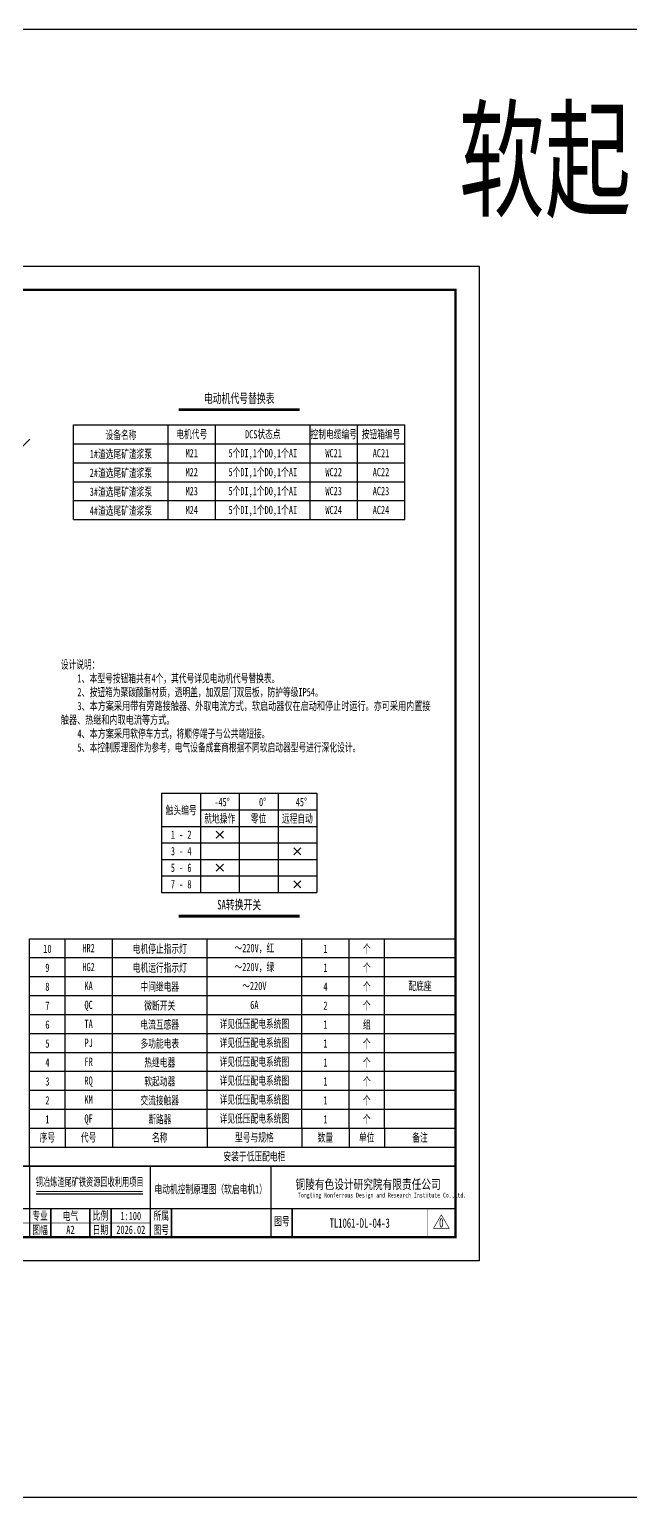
# Model space of a CAD drawing. Header units: millimetres. Extents: x 401220 to 2750366, y -101310 to 943175.
# Drawn here: x 692611 to 718024, y 628022 to 690022 of the extents above; entities that cross this region are included whole.
import ezdxf
from ezdxf.enums import TextEntityAlignment as Align

# ---------------------------------------------------------------- set-up
doc = ezdxf.new("R2010")
doc.units = ezdxf.units.MM
doc.linetypes.add('常规', pattern=[20, 10, 0, 10])
for name, color, linetype, lineweight in [('CAXA0层', 7, 'Continuous', 25), ('MX', 3, 'Continuous', 0), ('SW', 8, 'Continuous', 20), ('TEXT', 4, 'Continuous', 0)]:
    doc.layers.add(name, color=color, linetype=linetype, lineweight=lineweight)
for name, color, linetype in [('动力平面导线层', 3, '常规'), ('图框', 7, 'Continuous'), ('照明平面设备层', 1, 'Continuous')]:
    doc.layers.add(name, color=color, linetype=linetype)
doc.styles.add('HZ', font='simsun.ttf', dxfattribs={"width": 0.75})
doc.styles.add('标准', font='NSimSun.ttf', dxfattribs={"width": 0.667})

# ---------------------------------------------------------------- blocks, each defined once
blk = doc.blocks.new('3')
at = {"layer": 'TEXT', "color": 7, "lineweight": 25, "style": 'HZ', "width": 0.75}
for s, height, p in [('铜陵有色设计研究院有限责任公司', 400, (221501, 249018)), ('Tongling Nonferrous Design and Research Institute Co.,Ltd.', 200, (221613, 248659))]:
    blk.add_text(s, height=height, dxfattribs=at).set_placement(p)
blk = doc.blocks.new('铜陵有色图签02')
at = {"layer": '图框', "linetype": 'Continuous', "lineweight": 50}
for p, q in [((-38401, 3003), (-38401, 1)), ((-29100, 3001), (-29100, 0))]:
    blk.add_line(p, q, dxfattribs=at)
at = {"layer": '图框', "color": 7, "linetype": 'Continuous', "lineweight": 25}
for p, q in [((-36201, 3010), (-36201, 9)), ((-34701, 3010), (-34701, 9)), ((-33401, 3017), (-33401, 16)), ((-31901, 3017), (-31901, 16)), ((-30601, 3017), (-30601, 16)), ((-29100, 1201), (-37501, 1201))]:
    blk.add_line(p, q, dxfattribs=at)
at = {"layer": '图框', "color": 7, "linetype": 'Continuous', "lineweight": 35}
for p, q in [((-27300, 3001), (-27300, 1)), ((-21600, 1197), (-21600, -3)), ((-17100, 1200), (-17100, 0)), ((-15450, 0), (-15450, 1200)), ((-14550, 1200), (-14550, 0)), ((-12000, 1201), (-12000, 1)), ((-6900, 1202), (-6900, 2))]:
    blk.add_line(p, q, dxfattribs=at)
at = {"layer": '图框', "lineweight": 25}
blk.add_line((-17723, 1830), (-13223, 1830), dxfattribs=at)
at = {"layer": '图框', "lineweight": 70, "const_width": 70}
blk.add_lwpolyline([(-17980, 3001), (0, 3001), (-38401, 3001)], dxfattribs=at)
at = {"layer": '图框', "color": 7, "linetype": 'Continuous', "lineweight": 25, "const_width": 25}
for points in [[(-37501, 3000), (-37501, 0)], [(-25800, 3001), (-25800, 1)], [(-24300, 3001), (-24300, 1)], [(-23100, 2401), (-37501, 2401)], [(-23100, 1801), (-37501, 1801)], [(-23100, 1201), (-29100, 1201)], [(-602, 943), (-932, 371), (-272, 371), (-602, 943)], [(-12900, 600), (-18000, 600), (-37501, 600)]]:
    blk.add_lwpolyline(points, dxfattribs=at)
at = {"layer": '图框', "linetype": 'Continuous', "lineweight": 50, "const_width": 50}
for points in [[(-23100, 3001), (-23100, 1)], [(-18000, 3000), (-18000, 0)]]:
    blk.add_lwpolyline(points, dxfattribs=at)
at = {"layer": '图框', "lineweight": 50, "const_width": 50}
for points in [[(-12900, 3001), (-12900, 1)], [(-7800, 3001), (-7800, 1)], [(0, 3000), (0, 0)], [(-23100, 1200), (0, 1200)]]:
    blk.add_lwpolyline(points, dxfattribs=at)
at = {"layer": '图框', "lineweight": 25, "const_width": 35}
blk.add_lwpolyline([(-17723, 1930), (-13223, 1930)], dxfattribs=at)
at = {"layer": '图框', "color": 7, "linetype": 'Continuous', "lineweight": 35, "const_width": 25}
blk.add_lwpolyline([(-1200, 1201), (-1200, 0)], dxfattribs=at)
at = {"layer": '图框', "linetype": 'Continuous', "lineweight": 70, "const_width": 70}
blk.add_lwpolyline([(-38401, 1), (0, 0)], dxfattribs=at)
at = {"layer": '图框', "lineweight": 25}
blk.add_blockref('3', (-228268, -246986), dxfattribs=at)
at = {"layer": 'TEXT', "color": 7, "lineweight": 25, "style": '标准', "width": 0.667}
for s, height, p in [('总  图', 300, (-36862, 2555)), ('建  筑', 300, (-34062, 2562)), ('热  工', 300, (-31262, 2562)), ('项目负责人', 350, (-28197, 2541)), ('会', 300, (-37942, 2054)), ('冶  炼', 300, (-36862, 1955)), ('化  工', 300, (-34062, 1962)), ('给排水', 300, (-31262, 1962)), ('审  定', 350, (-28197, 1941)), ('签', 300, (-37942, 1404)), ('选  矿', 300, (-36862, 1355)), ('暖  通', 300, (-34062, 1362)), ('自  控', 300, (-31262, 1362)), ('审  核', 350, (-28197, 1341)), ('栏', 300, (-37942, 754)), ('采  矿', 300, (-36862, 754)), ('机  械', 300, (-34062, 761)), ('电  气', 300, (-31262, 761)), ('校  对', 350, (-28197, 741)), ('项目编号', 350, (-22343, 730)), ('专业', 350, (-17559, 730)), ('比例', 350, (-15009, 730)), ('所属', 350, (-12438, 730)), ('图号', 350, (-7339, 495)), ('专  业', 300, (-36862, 170)), ('签  字', 300, (-35449, 170)), ('专  业', 300, (-34062, 177)), ('签  字', 300, (-32649, 177)), ('专  业', 300, (-31262, 177)), ('签  字', 300, (-29849, 177)), ('设  计', 350, (-28197, 139)), ('设计阶段', 350, (-22343, 130)), ('图幅', 350, (-17559, 130)), ('日期', 350, (-15009, 130)), ('图号', 350, (-12438, 130))]:
    blk.add_text(s, height=height, dxfattribs=at).set_placement(p, align=Align.CENTER)

msp = doc.modelspace()

# ---------------------------------------------------------------- linework, layer by layer
at = {"color": 3}
for p, q in [((930455.5, 690021.7), (401219.7, 690021.7)), ((930455.5, 628021.7), (401219.7, 628021.7))]:
    msp.add_line(p, q, dxfattribs=at)
at = {"layer": 'CAXA0层', "color": 2, "linetype": 'ByBlock', "lineweight": 40}
for p, q in [((698932.4, 673988.8), (704030.5, 673988.8)), ((698932.4, 652605.3), (704030.5, 652605.3))]:
    msp.add_line(p, q, dxfattribs=at)
at = {"layer": 'CAXA0层', "color": 2, "linetype": 'ByBlock', "lineweight": 0}
for p, q in [((698932.4, 673923.3), (704030.5, 673923.3)), ((698932.4, 652539.8), (704030.5, 652539.8))]:
    msp.add_line(p, q, dxfattribs=at)
at = {"layer": 'MX', "color": 7, "linetype": 'ByBlock', "lineweight": 20}
msp.add_line((692280.6, 672364.5), (692627.1, 672711), dxfattribs=at)
at = {"layer": 'SW', "color": 7, "linetype": 'ByBlock', "lineweight": 25}
for p, q in [((694481.4, 669320.8), (694481.4, 673320.8)), ((698481.4, 669320.8), (698481.4, 673320.8)), ((700481.4, 669320.8), (700481.4, 673320.8)), ((704481.4, 669320.8), (704481.4, 673320.8)), ((706481.4, 669320.8), (706481.4, 673320.8)), ((708481.4, 669320.8), (708481.4, 673320.8)), ((698202.7, 657763.9), (704760.2, 657763.9)), ((698202.7, 657763.9), (698202.7, 653574.9)), ((699842.1, 657763.9), (699842.1, 653574.9)), ((701481.4, 657763.9), (701481.4, 653574.9)), ((703120.8, 657763.9), (703120.8, 653574.9)), ((704760.2, 657763.9), (704760.2, 653574.9)), ((699842.1, 657065.7), (704760.2, 657065.7)), ((698202.7, 656367.6), (704760.2, 656367.6)), ((700513.7, 656164.8), (700809.9, 655868.6)), ((700513.7, 655868.6), (700809.9, 656164.8)), ((698202.7, 655669.4), (704760.2, 655669.4)), ((703792.4, 655466.7), (704088.6, 655170.4)), ((703792.4, 655170.4), (704088.6, 655466.7)), ((698202.7, 654971.2), (704760.2, 654971.2)), ((700513.7, 654768.5), (700809.9, 654472.3)), ((700513.7, 654472.3), (700809.9, 654768.5)), ((698202.7, 654273), (704760.2, 654273)), ((698202.7, 653574.9), (704760.2, 653574.9)), ((698202.7, 653574.9), (704760.2, 653574.9)), ((698202.7, 653574.9), (704760.2, 653574.9)), ((703792.4, 654070.3), (704088.6, 653774.1)), ((703792.4, 653774.1), (704088.6, 654070.3)), ((692624.2, 651623.1), (694124.2, 651623.1)), ((692624.2, 650823.1), (692624.2, 651623.1)), ((694124.2, 651623.1), (696124.2, 651623.1)), ((694124.2, 650823.1), (694124.2, 651623.1)), ((696124.2, 651623.1), (700124.2, 651623.1)), ((696124.2, 650823.1), (696124.2, 651623.1)), ((700124.2, 651623.1), (704124.2, 651623.1)), ((700124.2, 650823.1), (700124.2, 651623.1)), ((704124.2, 651623.1), (706124.2, 651623.1)), ((704124.2, 650823.1), (704124.2, 651623.1)), ((706124.2, 651623.1), (707624.2, 651623.1)), ((706124.2, 650823.1), (706124.2, 651623.1)), ((707624.2, 651623.1), (710624.2, 651623.1)), ((707624.2, 650823.1), (707624.2, 651623.1)), ((692624.2, 650823.1), (694124.2, 650823.1)), ((692624.2, 650023.1), (692624.2, 650823.1)), ((694124.2, 650823.1), (696124.2, 650823.1)), ((694124.2, 650023.1), (694124.2, 650823.1)), ((696124.2, 650823.1), (700124.2, 650823.1)), ((696124.2, 650023.1), (696124.2, 650823.1)), ((700124.2, 650823.1), (704124.2, 650823.1)), ((700124.2, 650023.1), (700124.2, 650823.1)), ((704124.2, 650823.1), (706124.2, 650823.1)), ((704124.2, 650023.1), (704124.2, 650823.1)), ((706124.2, 650823.1), (707624.2, 650823.1)), ((706124.2, 650023.1), (706124.2, 650823.1)), ((707624.2, 650823.1), (710624.2, 650823.1)), ((707624.2, 650023.1), (707624.2, 650823.1)), ((692624.2, 650023.1), (694124.2, 650023.1)), ((692624.2, 649223.1), (692624.2, 650023.1)), ((694124.2, 650023.1), (696124.2, 650023.1)), ((694124.2, 649223.1), (694124.2, 650023.1)), ((696124.2, 650023.1), (700124.2, 650023.1)), ((696124.2, 649223.1), (696124.2, 650023.1)), ((700124.2, 650023.1), (704124.2, 650023.1)), ((700124.2, 649223.1), (700124.2, 650023.1)), ((704124.2, 650023.1), (706124.2, 650023.1)), ((704124.2, 649223.1), (704124.2, 650023.1)), ((706124.2, 650023.1), (707624.2, 650023.1)), ((706124.2, 649223.1), (706124.2, 650023.1)), ((707624.2, 650023.1), (710624.2, 650023.1)), ((707624.2, 649223.1), (707624.2, 650023.1)), ((692624.2, 649223.1), (694124.2, 649223.1)), ((692624.2, 648423.1), (692624.2, 649223.1)), ((694124.2, 649223.1), (696124.2, 649223.1)), ((694124.2, 648423.1), (694124.2, 649223.1)), ((696124.2, 649223.1), (700124.2, 649223.1)), ((696124.2, 648423.1), (696124.2, 649223.1)), ((700124.2, 649223.1), (704124.2, 649223.1)), ((700124.2, 648423.1), (700124.2, 649223.1)), ((704124.2, 649223.1), (706124.2, 649223.1)), ((704124.2, 648423.1), (704124.2, 649223.1)), ((706124.2, 649223.1), (707624.2, 649223.1)), ((706124.2, 648423.1), (706124.2, 649223.1)), ((707624.2, 649223.1), (710624.2, 649223.1)), ((707624.2, 648423.1), (707624.2, 649223.1)), ((692624.2, 648423.1), (694124.2, 648423.1)), ((692624.2, 647623.1), (692624.2, 648423.1)), ((694124.2, 648423.1), (696124.2, 648423.1)), ((694124.2, 647623.1), (694124.2, 648423.1)), ((696124.2, 648423.1), (700124.2, 648423.1)), ((696124.2, 647623.1), (696124.2, 648423.1)), ((700124.2, 648423.1), (704124.2, 648423.1)), ((700124.2, 647623.1), (700124.2, 648423.1)), ((704124.2, 648423.1), (706124.2, 648423.1)), ((704124.2, 647623.1), (704124.2, 648423.1)), ((706124.2, 648423.1), (707624.2, 648423.1)), ((706124.2, 647623.1), (706124.2, 648423.1)), ((707624.2, 648423.1), (710624.2, 648423.1)), ((707624.2, 647623.1), (707624.2, 648423.1)), ((692624.2, 647623.1), (694124.2, 647623.1)), ((692624.2, 646823.1), (692624.2, 647623.1)), ((694124.2, 647623.1), (696124.2, 647623.1)), ((694124.2, 646823.1), (694124.2, 647623.1)), ((696124.2, 647623.1), (700124.2, 647623.1)), ((696124.2, 646823.1), (696124.2, 647623.1)), ((700124.2, 647623.1), (704124.2, 647623.1)), ((700124.2, 646823.1), (700124.2, 647623.1)), ((704124.2, 647623.1), (706124.2, 647623.1)), ((704124.2, 646823.1), (704124.2, 647623.1)), ((706124.2, 647623.1), (707624.2, 647623.1)), ((706124.2, 646823.1), (706124.2, 647623.1)), ((707624.2, 647623.1), (710624.2, 647623.1)), ((707624.2, 646823.1), (707624.2, 647623.1)), ((692624.2, 646823.1), (694124.2, 646823.1)), ((692624.2, 646023.1), (692624.2, 646823.1)), ((694124.2, 646823.1), (696124.2, 646823.1)), ((694124.2, 646023.1), (694124.2, 646823.1)), ((696124.2, 646823.1), (700124.2, 646823.1)), ((696124.2, 646023.1), (696124.2, 646823.1)), ((700124.2, 646823.1), (704124.2, 646823.1)), ((700124.2, 646023.1), (700124.2, 646823.1)), ((704124.2, 646823.1), (706124.2, 646823.1)), ((704124.2, 646023.1), (704124.2, 646823.1)), ((706124.2, 646823.1), (707624.2, 646823.1)), ((706124.2, 646023.1), (706124.2, 646823.1)), ((707624.2, 646823.1), (710624.2, 646823.1)), ((707624.2, 646023.1), (707624.2, 646823.1)), ((692624.2, 646023.1), (694124.2, 646023.1)), ((692624.2, 645223.1), (692624.2, 646023.1)), ((694124.2, 646023.1), (696124.2, 646023.1)), ((694124.2, 645223.1), (694124.2, 646023.1)), ((696124.2, 646023.1), (700124.2, 646023.1)), ((696124.2, 645223.1), (696124.2, 646023.1)), ((700124.2, 646023.1), (704124.2, 646023.1)), ((700124.2, 645223.1), (700124.2, 646023.1)), ((704124.2, 646023.1), (706124.2, 646023.1)), ((704124.2, 645223.1), (704124.2, 646023.1)), ((706124.2, 646023.1), (707624.2, 646023.1)), ((706124.2, 645223.1), (706124.2, 646023.1)), ((707624.2, 646023.1), (710624.2, 646023.1)), ((707624.2, 645223.1), (707624.2, 646023.1)), ((692624.2, 645223.1), (694124.2, 645223.1)), ((692624.2, 644423.1), (692624.2, 645223.1)), ((694124.2, 645223.1), (696124.2, 645223.1)), ((694124.2, 644423.1), (694124.2, 645223.1)), ((696124.2, 645223.1), (700124.2, 645223.1)), ((696124.2, 644423.1), (696124.2, 645223.1)), ((700124.2, 645223.1), (704124.2, 645223.1)), ((700124.2, 644423.1), (700124.2, 645223.1)), ((704124.2, 645223.1), (706124.2, 645223.1)), ((704124.2, 644423.1), (704124.2, 645223.1)), ((706124.2, 645223.1), (707624.2, 645223.1)), ((706124.2, 644423.1), (706124.2, 645223.1)), ((707624.2, 645223.1), (710624.2, 645223.1)), ((707624.2, 644423.1), (707624.2, 645223.1)), ((692624.2, 644423.1), (694124.2, 644423.1)), ((692624.2, 643623.1), (692624.2, 644423.1)), ((694124.2, 644423.1), (696124.2, 644423.1)), ((694124.2, 643623.1), (694124.2, 644423.1)), ((696124.2, 644423.1), (700124.2, 644423.1)), ((696124.2, 643623.1), (696124.2, 644423.1)), ((700124.2, 644423.1), (704124.2, 644423.1)), ((700124.2, 643623.1), (700124.2, 644423.1)), ((704124.2, 644423.1), (706124.2, 644423.1)), ((704124.2, 643623.1), (704124.2, 644423.1)), ((706124.2, 644423.1), (707624.2, 644423.1)), ((706124.2, 643623.1), (706124.2, 644423.1)), ((707624.2, 644423.1), (710624.2, 644423.1)), ((707624.2, 643623.1), (707624.2, 644423.1)), ((692624.2, 642823.1), (692624.2, 643623.1)), ((692624.2, 643623.1), (710624.2, 643623.1)), ((694124.2, 643623.1), (694124.2, 642823.1)), ((696124.2, 643623.1), (696124.2, 642823.1)), ((700124.2, 643623.1), (700124.2, 642823.1)), ((704124.2, 643623.1), (704124.2, 642823.1)), ((706124.2, 643623.1), (706124.2, 642823.1)), ((707624.2, 643623.1), (707624.2, 642823.1)), ((692624.2, 642823.1), (710624.2, 642823.1)), ((692624.2, 642023.1), (692624.2, 642823.1))]:
    msp.add_line(p, q, dxfattribs=at)
at = {"layer": '动力平面导线层', "color": 0}
for p, q in [((694481.4, 673320.8), (708481.4, 673320.8)), ((694481.4, 672520.8), (708481.4, 672520.8)), ((694481.4, 671720.8), (708481.4, 671720.8)), ((694481.4, 670920.8), (708481.4, 670920.8)), ((694481.4, 670120.8), (708481.4, 670120.8)), ((694481.4, 669320.8), (708481.4, 669320.8))]:
    msp.add_line(p, q, dxfattribs=at)
at = {"layer": '图框', "linetype": 'Continuous', "lineweight": 100, "const_width": 100}
msp.add_lwpolyline([(654724.2, 639021.7), (710624.2, 639021.7), (710624.2, 679021.7), (654724.2, 679021.7)], close=True, dxfattribs=at)
at = {"layer": '照明平面设备层', "color": 0, "lineweight": -3, "ltscale": 100}
msp.add_lwpolyline([(652224.2, 680021.7), (711624.2, 680021.7), (711624.2, 638021.7), (652224.2, 638021.7)], close=True, dxfattribs=at)

# ---------------------------------------------------------------- block references
at = {"layer": '图框', "lineweight": 25}
msp.add_blockref('铜陵有色图签02', (710624.2, 639021.7), dxfattribs=at)

# ---------------------------------------------------------------- texts
at = {"layer": 'SW', "color": 4, "linetype": 'ByBlock', "lineweight": 25, "style": '标准', "width": 0.667}
msp.add_text('软起电机', height=4000, dxfattribs=at).set_placement((718040.8, 682521.2), align=Align.CENTER)
at = {"layer": 'SW', "color": 2, "linetype": 'ByBlock', "lineweight": 25, "style": '标准', "width": 0.667}
for s, p in [('电动机代号替换表', (701481.2, 674243.8)), ('SA转换开关', (701481.2, 652860.3))]:
    msp.add_text(s, height=400, dxfattribs=at).set_placement(p, align=Align.CENTER)
at = {"layer": 'SW', "color": 7, "linetype": 'ByBlock', "lineweight": 25, "style": '标准', "width": 0.667}
for s, p in [('设备名称', (696481.4, 672720.8)), ('电机代号', (699472.6, 672751.7)), ('DCS状态点', (702477.6, 672751.7)), ('控制电缆编号', (705472.6, 672751.7)), ('按钮箱编号', (707472.6, 672751.7)), ('1#渣选尾矿渣浆泵', (696481.4, 671920.8)), ('M21', (699472.6, 671951.7)), ('5个DI,1个DO,1个AI', (702477.6, 671951.7)), ('WC21', (705472.6, 671951.7)), ('AC21', (707472.6, 671951.7)), ('2#渣选尾矿渣浆泵', (696481.4, 671120.8)), ('M22', (699472.6, 671151.7)), ('5个DI,1个DO,1个AI', (702477.6, 671151.7)), ('WC22', (705472.6, 671151.7)), ('AC22', (707472.6, 671151.7)), ('3#渣选尾矿渣浆泵', (696481.4, 670320.8)), ('M23', (699472.6, 670351.7)), ('5个DI,1个DO,1个AI', (702477.6, 670351.7)), ('WC23', (705472.6, 670351.7)), ('AC23', (707472.6, 670351.7)), ('4#渣选尾矿渣浆泵', (696481.4, 669520.8)), ('M24', (699472.6, 669551.7)), ('5个DI,1个DO,1个AI', (702477.6, 669551.7)), ('WC24', (705472.6, 669551.7)), ('AC24', (707472.6, 669551.7)), ('触头编号', (699027.9, 656874.3)), ('-45°', (700754.1, 657220)), ('0°', (702468.8, 657220)), ('45°', (704107.4, 657220)), ('就地操作', (700658.1, 656521.8)), ('零位', (702297.5, 656521.8)), ('远程自动', (703936.8, 656521.8)), ('1 - 2', (699027.9, 655845)), ('3 - 4', (699027.9, 655146.9)), ('5 - 6', (699027.9, 654448.7)), ('7 - 8', (699027.9, 653750.5)), ('10', (693374.2, 651023.1)), ('HR2', (695115.4, 651054.1)), ('电机停止指示灯', (698124.2, 651023.1)), ('～220V，红', (702120.4, 651054.1)), ('1', (705124.2, 651023.1)), ('个', (706874.2, 651023.1)), ('9', (693374.2, 650223.1)), ('HG2', (695115.4, 650254.1)), ('电机运行指示灯', (698124.2, 650223.1)), ('～220V，绿', (702120.4, 650254.1)), ('1', (705124.2, 650223.1)), ('个', (706874.2, 650223.1)), ('8', (693374.2, 649423.1)), ('KA', (695115.4, 649454.1)), ('中间继电器', (698124.2, 649423.1)), ('～220V', (702120.4, 649454.1)), ('4', (705124.2, 649423.1)), ('个', (706874.2, 649423.1)), ('配底座', (709120.4, 649454.1)), ('7', (693374.2, 648623.1)), ('QC', (695115.4, 648654.1)), ('微断开关', (698124.2, 648623.1)), ('6A', (702120.4, 648654.1)), ('2', (705124.2, 648623.1)), ('个', (706874.2, 648623.1)), ('6', (693374.2, 647823.1)), ('TA', (695115.4, 647854.1)), ('电流互感器', (698124.2, 647823.1)), ('详见低压配电系统图', (702120.4, 647854.1)), ('1', (705124.2, 647823.1)), ('组', (706874.2, 647823.1)), ('5', (693374.2, 647023.1)), ('PJ', (695115.4, 647054.1)), ('多功能电表', (698124.2, 647023.1)), ('详见低压配电系统图', (702120.4, 647054.1)), ('1', (705124.2, 647023.1)), ('个', (706874.2, 647023.1)), ('4', (693374.2, 646223.1)), ('FR', (695115.4, 646254.1)), ('热继电器', (698124.2, 646223.1)), ('详见低压配电系统图', (702120.4, 646254.1)), ('1', (705124.2, 646223.1)), ('个', (706874.2, 646223.1)), ('3', (693374.2, 645423.1)), ('RQ', (695115.4, 645454.1)), ('软起动器', (698124.2, 645423.1)), ('详见低压配电系统图', (702120.4, 645454.1)), ('1', (705124.2, 645423.1)), ('个', (706874.2, 645423.1)), ('2', (693374.2, 644623.1)), ('KM', (695115.4, 644654.1)), ('交流接触器', (698124.2, 644623.1)), ('详见低压配电系统图', (702120.4, 644654.1)), ('1', (705124.2, 644623.1)), ('个', (706874.2, 644623.1)), ('QF', (695115.4, 643854.1)), ('断路器', (698124.2, 643823.1)), ('详见低压配电系统图', (702120.4, 643854.1)), ('个', (706874.2, 643823.1)), ('1', (693374.2, 643823.1)), ('1', (705124.2, 643823.1)), ('序号', (693372.4, 643054.1)), ('代号', (695115.4, 643054.1)), ('名称', (698120.4, 643054.1)), ('型号与规格', (702120.4, 643054.1)), ('数量', (705120.4, 643054.1)), ('单位', (706870.4, 643054.1)), ('备注', (709120.4, 643054.1)), ('安装于低压配电柜', (702120.4, 642254.1))]:
    msp.add_text(s, height=350, dxfattribs=at).set_placement(p, align=Align.CENTER)
at = {"layer": 'SW', "color": 4, "linetype": 'Continuous', "lineweight": 25, "style": '标准'}
for s, height, width, p in [('铜冶炼渣尾矿铁资源回收利用项目', 350, 0.62, (695161.8, 641179.6)), ('电动机控制原理图（软启电机1）', 350, 0.667, (700275.2, 640868.6)), ('电气', 350, 0.667, (694348.4, 639740)), ('1:100', 350, 0.667, (696898.4, 639740)), ('A2', 350, 0.667, (694348.4, 639160.3)), ('2026.02', 350, 0.667, (696898.4, 639160.3)), ('TL1061-DL-04-3', 400, 0.667, (706573.6, 639416.8)), ('0', 400, 0.667, (710022, 639429.7))]:
    msp.add_text(s, height=height, dxfattribs=dict(at, width=width)).set_placement(p, align=Align.CENTER)
at = {"layer": 'SW', "color": 0, "linetype": 'ByBlock', "lineweight": 25, "insert": (693940.2, 663376.6), "char_height": 350, "width": 15662.183, "attachment_point": 1, "style": '标准'}
msp.add_mtext('设计说明：\\P{\\W0.7;    1、\\W0.667;\\C7;本型号按钮箱共有4个，其代号详见电动机代号替换表。\\P\\W0.7;\\C0;    2、\\W0.667;\\C7;按钮箱为聚碳酸酯材质，透明盖，加双层门双层板，防护等级IP54。\\W0.7;\\C0;\\P    3、本方案采用带有旁路接触器、外取电流方式，软启动器仅在启动和停止时运行。亦可采用内置接触器、热继和内取电流等方式。\\P    4、本方案采用\\W0.667;\\C7;软停车方式，将顺停端子与公共端短接。\\P\\W0.7;\\C0;    5、\\W0.667;\\C7;本控制原理图作为参考，电气设备成套商根据不同软启动器型号进行深化设计。}', dxfattribs=at)

doc.saveas('drawing.dxf')
